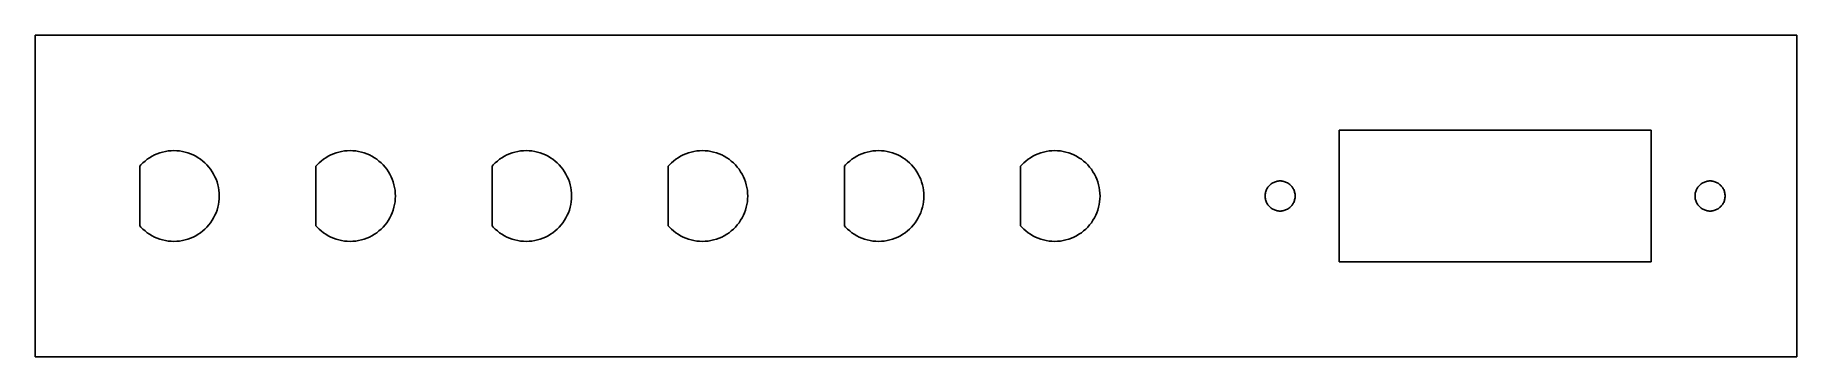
# Model space of a CAD drawing. Header units: metres. Extents: x 0 to 190, y 0 to 35.
import ezdxf

# ---------------------------------------------------------------- set-up
doc = ezdxf.new("R2010")
doc.units = ezdxf.units.M

msp = doc.modelspace()

# ---------------------------------------------------------------- linework, layer by layer
for p, q in [((190.5, 34.7), (0, 34.7)), ((0, 34.7), (0, 0)), ((190.5, 0), (190.5, 34.7)), ((140.995, 10.25), (140.995, 24.45)), ((140.995, 24.45), (174.755, 24.45)), ((174.755, 24.45), (174.755, 10.25)), ((11.6457, 20.9219), (11.8766, 21.1255)), ((11.8766, 21.1255), (12.1199, 21.3142)), ((12.1199, 21.3142), (12.3745, 21.4872)), ((12.3745, 21.4872), (12.6394, 21.6439)), ((12.6394, 21.6439), (12.9137, 21.7836)), ((12.9137, 21.7836), (13.1962, 21.9059)), ((13.1962, 21.9059), (13.4858, 22.0102)), ((13.4858, 22.0102), (13.7814, 22.096)), ((13.7814, 22.096), (14.0818, 22.1632)), ((14.0818, 22.1632), (14.3859, 22.2113)), ((14.3859, 22.2113), (14.6923, 22.2403)), ((14.6923, 22.2403), (15, 22.25)), ((15, 22.25), (15.3077, 22.2403)), ((15.3077, 22.2403), (15.6141, 22.2113)), ((15.6141, 22.2113), (15.9182, 22.1632)), ((15.9182, 22.1632), (16.2186, 22.096)), ((16.2186, 22.096), (16.5142, 22.0102)), ((16.5142, 22.0102), (16.8038, 21.9059)), ((16.8038, 21.9059), (17.0863, 21.7836)), ((17.0863, 21.7836), (17.3606, 21.6439)), ((17.3606, 21.6439), (17.6255, 21.4872)), ((17.6255, 21.4872), (17.8801, 21.3142)), ((17.8801, 21.3142), (18.1234, 21.1255)), ((18.1234, 21.1255), (18.3543, 20.9219)), ((30.6957, 20.9219), (30.9266, 21.1255)), ((30.9266, 21.1255), (31.1698, 21.3142)), ((31.1698, 21.3142), (31.4244, 21.4872)), ((31.4244, 21.4872), (31.6894, 21.6439)), ((31.6894, 21.6439), (31.9637, 21.7836)), ((31.9637, 21.7836), (32.2462, 21.9059)), ((32.2462, 21.9059), (32.5358, 22.0102)), ((32.5358, 22.0102), (32.8314, 22.096)), ((32.8314, 22.096), (33.1318, 22.1632)), ((33.1318, 22.1632), (33.4359, 22.2113)), ((33.4359, 22.2113), (33.7423, 22.2403)), ((33.7423, 22.2403), (34.05, 22.25)), ((34.05, 22.25), (34.3577, 22.2403)), ((34.3577, 22.2403), (34.6641, 22.2113)), ((34.6641, 22.2113), (34.9682, 22.1632)), ((34.9682, 22.1632), (35.2686, 22.096)), ((35.2686, 22.096), (35.5642, 22.0102)), ((35.5642, 22.0102), (35.8538, 21.9059)), ((35.8538, 21.9059), (36.1363, 21.7836)), ((36.1363, 21.7836), (36.4106, 21.6439)), ((36.4106, 21.6439), (36.6755, 21.4872)), ((36.6755, 21.4872), (36.9301, 21.3142)), ((36.9301, 21.3142), (37.1734, 21.1255)), ((37.1734, 21.1255), (37.4043, 20.9219)), ((49.7457, 20.9219), (49.9766, 21.1255)), ((49.9766, 21.1255), (50.2198, 21.3142)), ((50.2198, 21.3142), (50.4744, 21.4872)), ((50.4744, 21.4872), (50.7394, 21.6439)), ((50.7394, 21.6439), (51.0137, 21.7836)), ((51.0137, 21.7836), (51.2962, 21.9059)), ((51.2962, 21.9059), (51.5858, 22.0102)), ((51.5858, 22.0102), (51.8814, 22.096)), ((51.8814, 22.096), (52.1818, 22.1632)), ((52.1818, 22.1632), (52.4859, 22.2113)), ((52.4859, 22.2113), (52.7923, 22.2403)), ((52.7923, 22.2403), (53.1, 22.25)), ((53.1, 22.25), (53.4077, 22.2403)), ((53.4077, 22.2403), (53.7141, 22.2113)), ((53.7141, 22.2113), (54.0182, 22.1632)), ((54.0182, 22.1632), (54.3186, 22.096)), ((54.3186, 22.096), (54.6142, 22.0102)), ((54.6142, 22.0102), (54.9038, 21.9059)), ((54.9038, 21.9059), (55.1863, 21.7836)), ((55.1863, 21.7836), (55.4606, 21.6439)), ((55.4606, 21.6439), (55.7255, 21.4872)), ((55.7255, 21.4872), (55.9801, 21.3142)), ((55.9801, 21.3142), (56.2234, 21.1255)), ((56.2234, 21.1255), (56.4543, 20.9219)), ((68.7957, 20.9219), (69.0266, 21.1255)), ((69.0266, 21.1255), (69.2699, 21.3142)), ((69.2699, 21.3142), (69.5244, 21.4872)), ((69.5244, 21.4872), (69.7894, 21.6439)), ((69.7894, 21.6439), (70.0637, 21.7836)), ((70.0637, 21.7836), (70.3462, 21.9059)), ((70.3462, 21.9059), (70.6358, 22.0102)), ((70.6358, 22.0102), (70.9314, 22.096)), ((70.9314, 22.096), (71.2318, 22.1632)), ((71.2318, 22.1632), (71.5359, 22.2113)), ((71.5359, 22.2113), (71.8423, 22.2403)), ((71.8423, 22.2403), (72.15, 22.25)), ((72.15, 22.25), (72.4577, 22.2403)), ((72.4577, 22.2403), (72.7641, 22.2113)), ((72.7641, 22.2113), (73.0682, 22.1632)), ((73.0682, 22.1632), (73.3686, 22.096)), ((73.3686, 22.096), (73.6642, 22.0102)), ((73.6642, 22.0102), (73.9538, 21.9059)), ((73.9538, 21.9059), (74.2363, 21.7836)), ((74.2363, 21.7836), (74.5106, 21.6439)), ((74.5106, 21.6439), (74.7755, 21.4872)), ((74.7755, 21.4872), (75.0301, 21.3142)), ((75.0301, 21.3142), (75.2734, 21.1255)), ((75.2734, 21.1255), (75.5043, 20.9219)), ((87.8457, 20.9219), (88.0766, 21.1255)), ((88.0766, 21.1255), (88.3199, 21.3142)), ((88.3199, 21.3142), (88.5744, 21.4872)), ((88.5744, 21.4872), (88.8394, 21.6439)), ((88.8394, 21.6439), (89.1137, 21.7836)), ((89.1137, 21.7836), (89.3962, 21.9059)), ((89.3962, 21.9059), (89.6858, 22.0102)), ((89.6858, 22.0102), (89.9814, 22.096)), ((89.9814, 22.096), (90.2818, 22.1632)), ((90.2818, 22.1632), (90.5859, 22.2113)), ((90.5859, 22.2113), (90.8923, 22.2403)), ((90.8923, 22.2403), (91.2, 22.25)), ((91.2, 22.25), (91.5077, 22.2403)), ((91.5077, 22.2403), (91.8141, 22.2113)), ((91.8141, 22.2113), (92.1182, 22.1632)), ((92.1182, 22.1632), (92.4186, 22.096)), ((92.4186, 22.096), (92.7142, 22.0102)), ((92.7142, 22.0102), (93.0038, 21.9059)), ((93.0038, 21.9059), (93.2863, 21.7836)), ((93.2863, 21.7836), (93.5606, 21.6439)), ((93.5606, 21.6439), (93.8255, 21.4872)), ((93.8255, 21.4872), (94.0801, 21.3142)), ((94.0801, 21.3142), (94.3234, 21.1255)), ((94.3234, 21.1255), (94.5543, 20.9219)), ((106.896, 20.9219), (107.127, 21.1255)), ((107.127, 21.1255), (107.37, 21.3142)), ((107.37, 21.3142), (107.624, 21.4872)), ((107.624, 21.4872), (107.889, 21.6439)), ((107.889, 21.6439), (108.164, 21.7836)), ((108.164, 21.7836), (108.446, 21.9059)), ((108.446, 21.9059), (108.736, 22.0102)), ((108.736, 22.0102), (109.031, 22.096)), ((109.031, 22.096), (109.332, 22.1632)), ((109.332, 22.1632), (109.636, 22.2113)), ((109.636, 22.2113), (109.942, 22.2403)), ((109.942, 22.2403), (110.25, 22.25)), ((110.25, 22.25), (110.558, 22.2403)), ((110.558, 22.2403), (110.864, 22.2113)), ((110.864, 22.2113), (111.168, 22.1632)), ((111.168, 22.1632), (111.469, 22.096)), ((111.469, 22.096), (111.764, 22.0102)), ((111.764, 22.0102), (112.054, 21.9059)), ((112.054, 21.9059), (112.336, 21.7836)), ((112.336, 21.7836), (112.611, 21.6439)), ((112.611, 21.6439), (112.876, 21.4872)), ((112.876, 21.4872), (113.13, 21.3142)), ((113.13, 21.3142), (113.373, 21.1255)), ((113.373, 21.1255), (113.604, 20.9219)), ((11.31, 20.5704), (11.4281, 20.7043)), ((11.31, 14.1296), (11.31, 20.5704)), ((11.4281, 20.7043), (11.6457, 20.9219)), ((18.3543, 20.9219), (18.5719, 20.7043)), ((18.5719, 20.7043), (18.7755, 20.4734)), ((18.7755, 20.4734), (18.9642, 20.2301)), ((18.9642, 20.2301), (19.1372, 19.9755)), ((19.1372, 19.9755), (19.2939, 19.7106)), ((19.2939, 19.7106), (19.4336, 19.4363)), ((19.4336, 19.4363), (19.5559, 19.1538)), ((19.5559, 19.1538), (19.6602, 18.8642)), ((30.36, 20.5704), (30.478, 20.7043)), ((30.36, 14.1296), (30.36, 20.5704)), ((30.478, 20.7043), (30.6957, 20.9219)), ((37.4043, 20.9219), (37.6219, 20.7043)), ((37.6219, 20.7043), (37.8255, 20.4734)), ((37.8255, 20.4734), (38.0142, 20.2301)), ((38.0142, 20.2301), (38.1872, 19.9755)), ((38.1872, 19.9755), (38.3439, 19.7106)), ((38.3439, 19.7106), (38.4836, 19.4363)), ((38.4836, 19.4363), (38.6059, 19.1538)), ((38.6059, 19.1538), (38.7102, 18.8642)), ((49.41, 20.5704), (49.528, 20.7043)), ((49.41, 14.1296), (49.41, 20.5704)), ((49.528, 20.7043), (49.7457, 20.9219)), ((56.4543, 20.9219), (56.6719, 20.7043)), ((56.6719, 20.7043), (56.8755, 20.4734)), ((56.8755, 20.4734), (57.0642, 20.2301)), ((57.0642, 20.2301), (57.2372, 19.9755)), ((57.2372, 19.9755), (57.3939, 19.7106)), ((57.3939, 19.7106), (57.5336, 19.4363)), ((57.5336, 19.4363), (57.6559, 19.1538)), ((57.6559, 19.1538), (57.7602, 18.8642)), ((68.46, 20.5704), (68.578, 20.7043)), ((68.46, 14.1296), (68.46, 20.5704)), ((68.578, 20.7043), (68.7957, 20.9219)), ((75.5043, 20.9219), (75.7219, 20.7043)), ((75.7219, 20.7043), (75.9255, 20.4734)), ((75.9255, 20.4734), (76.1142, 20.2301)), ((76.1142, 20.2301), (76.2872, 19.9755)), ((76.2872, 19.9755), (76.4439, 19.7106)), ((76.4439, 19.7106), (76.5836, 19.4363)), ((76.5836, 19.4363), (76.7059, 19.1538)), ((76.7059, 19.1538), (76.8102, 18.8642)), ((87.51, 20.5704), (87.6281, 20.7043)), ((87.51, 14.1296), (87.51, 20.5704)), ((87.6281, 20.7043), (87.8457, 20.9219)), ((94.5543, 20.9219), (94.7719, 20.7043)), ((94.7719, 20.7043), (94.9755, 20.4734)), ((94.9755, 20.4734), (95.1642, 20.2301)), ((95.1642, 20.2301), (95.3372, 19.9755)), ((95.3372, 19.9755), (95.4939, 19.7106)), ((95.4939, 19.7106), (95.6336, 19.4363)), ((95.6336, 19.4363), (95.7559, 19.1538)), ((95.7559, 19.1538), (95.8602, 18.8642)), ((106.56, 20.5704), (106.678, 20.7043)), ((106.56, 14.1296), (106.56, 20.5704)), ((106.678, 20.7043), (106.896, 20.9219)), ((113.604, 20.9219), (113.822, 20.7043)), ((113.822, 20.7043), (114.026, 20.4734)), ((114.026, 20.4734), (114.214, 20.2301)), ((114.214, 20.2301), (114.387, 19.9755)), ((114.387, 19.9755), (114.544, 19.7106)), ((114.544, 19.7106), (114.684, 19.4363)), ((114.684, 19.4363), (114.806, 19.1538)), ((114.806, 19.1538), (114.91, 18.8642)), ((19.6602, 18.8642), (19.746, 18.5686)), ((19.746, 18.5686), (19.8132, 18.2682)), ((19.8132, 18.2682), (19.8614, 17.9641)), ((19.8614, 17.9641), (19.8903, 17.6577)), ((19.8903, 17.6577), (19.9, 17.35)), ((19.9, 17.35), (19.8903, 17.0423)), ((38.7102, 18.8642), (38.796, 18.5686)), ((38.796, 18.5686), (38.8632, 18.2682)), ((38.8632, 18.2682), (38.9113, 17.9641)), ((38.9113, 17.9641), (38.9403, 17.6577)), ((38.9403, 17.6577), (38.95, 17.35)), ((38.95, 17.35), (38.9403, 17.0423)), ((57.7602, 18.8642), (57.846, 18.5686)), ((57.846, 18.5686), (57.9132, 18.2682)), ((57.9132, 18.2682), (57.9613, 17.9641)), ((57.9613, 17.9641), (57.9903, 17.6577)), ((57.9903, 17.6577), (58, 17.35)), ((58, 17.35), (57.9903, 17.0423)), ((76.8102, 18.8642), (76.896, 18.5686)), ((76.896, 18.5686), (76.9632, 18.2682)), ((76.9632, 18.2682), (77.0114, 17.9641)), ((77.0114, 17.9641), (77.0403, 17.6577)), ((77.0403, 17.6577), (77.05, 17.35)), ((77.05, 17.35), (77.0403, 17.0423)), ((95.8602, 18.8642), (95.946, 18.5686)), ((95.946, 18.5686), (96.0132, 18.2682)), ((96.0132, 18.2682), (96.0614, 17.9641)), ((96.0614, 17.9641), (96.0903, 17.6577)), ((96.0903, 17.6577), (96.1, 17.35)), ((96.1, 17.35), (96.0903, 17.0423)), ((114.91, 18.8642), (114.996, 18.5686)), ((114.996, 18.5686), (115.063, 18.2682)), ((115.063, 18.2682), (115.111, 17.9641)), ((115.111, 17.9641), (115.14, 17.6577)), ((115.14, 17.6577), (115.15, 17.35)), ((115.15, 17.35), (115.14, 17.0423)), ((133, 17.35), (133.003, 17.452)), ((133.003, 17.248), (133, 17.35)), ((133.003, 17.452), (133.013, 17.5536)), ((133.013, 17.1463), (133.003, 17.248)), ((133.013, 17.5536), (133.029, 17.6545)), ((133.029, 17.0455), (133.013, 17.1463)), ((133.029, 17.6545), (133.051, 17.7541)), ((133.051, 17.7541), (133.08, 17.8521)), ((133.08, 17.8521), (133.114, 17.9482)), ((133.114, 17.9482), (133.155, 18.0419)), ((133.155, 18.0419), (133.201, 18.1328)), ((133.201, 18.1328), (133.253, 18.2207)), ((133.253, 18.2207), (133.31, 18.3051)), ((133.31, 18.3051), (133.373, 18.3858)), ((133.373, 18.3858), (133.44, 18.4624)), ((133.44, 18.4624), (133.513, 18.5346)), ((133.513, 18.5346), (133.589, 18.6021)), ((133.589, 18.6021), (133.67, 18.6646)), ((133.67, 18.6646), (133.754, 18.722)), ((133.754, 18.722), (133.842, 18.774)), ((133.842, 18.774), (133.933, 18.8203)), ((133.933, 18.8203), (134.027, 18.8609)), ((134.027, 18.8609), (134.123, 18.8954)), ((134.123, 18.8954), (134.221, 18.9239)), ((134.221, 18.9239), (134.321, 18.9462)), ((134.321, 18.9462), (134.421, 18.9622)), ((134.421, 18.9622), (134.523, 18.9718)), ((134.523, 18.9718), (134.625, 18.975)), ((134.625, 18.975), (134.727, 18.9718)), ((134.727, 18.9718), (134.829, 18.9622)), ((134.829, 18.9622), (134.93, 18.9462)), ((134.93, 18.9462), (135.029, 18.9239)), ((135.029, 18.9239), (135.127, 18.8954)), ((135.127, 18.8954), (135.223, 18.8609)), ((135.223, 18.8609), (135.317, 18.8203)), ((135.317, 18.8203), (135.408, 18.774)), ((135.408, 18.774), (135.496, 18.722)), ((135.496, 18.722), (135.58, 18.6646)), ((135.58, 18.6646), (135.661, 18.6021)), ((135.661, 18.6021), (135.737, 18.5346)), ((135.737, 18.5346), (135.81, 18.4624)), ((135.81, 18.4624), (135.877, 18.3858)), ((135.877, 18.3858), (135.94, 18.3051)), ((135.94, 18.3051), (135.997, 18.2207)), ((135.997, 18.2207), (136.049, 18.1328)), ((136.049, 18.1328), (136.095, 18.0419)), ((136.095, 18.0419), (136.136, 17.9482)), ((136.136, 17.9482), (136.17, 17.8521)), ((136.17, 17.8521), (136.199, 17.7541)), ((136.199, 17.7541), (136.221, 17.6545)), ((136.221, 17.6545), (136.237, 17.5536)), ((136.237, 17.1463), (136.221, 17.0455)), ((136.237, 17.5536), (136.247, 17.452)), ((136.247, 17.248), (136.237, 17.1463)), ((136.247, 17.452), (136.25, 17.35)), ((136.25, 17.35), (136.247, 17.248)), ((179.5, 17.35), (179.503, 17.452)), ((179.503, 17.248), (179.5, 17.35)), ((179.503, 17.452), (179.513, 17.5536)), ((179.513, 17.1463), (179.503, 17.248)), ((179.513, 17.5536), (179.529, 17.6545)), ((179.529, 17.0455), (179.513, 17.1463)), ((179.529, 17.6545), (179.551, 17.7541)), ((179.551, 17.7541), (179.58, 17.8521)), ((179.58, 17.8521), (179.614, 17.9482)), ((179.614, 17.9482), (179.655, 18.0419)), ((179.655, 18.0419), (179.701, 18.1328)), ((179.701, 18.1328), (179.753, 18.2207)), ((179.753, 18.2207), (179.81, 18.3051)), ((179.81, 18.3051), (179.873, 18.3858)), ((179.873, 18.3858), (179.94, 18.4624)), ((179.94, 18.4624), (180.013, 18.5346)), ((180.013, 18.5346), (180.089, 18.6021)), ((180.089, 18.6021), (180.17, 18.6646)), ((180.17, 18.6646), (180.254, 18.722)), ((180.254, 18.722), (180.342, 18.774)), ((180.342, 18.774), (180.433, 18.8203)), ((180.433, 18.8203), (180.527, 18.8609)), ((180.527, 18.8609), (180.623, 18.8954)), ((180.623, 18.8954), (180.721, 18.9239)), ((180.721, 18.9239), (180.82, 18.9462)), ((180.82, 18.9462), (180.921, 18.9622)), ((180.921, 18.9622), (181.023, 18.9718)), ((181.023, 18.9718), (181.125, 18.975)), ((181.125, 18.975), (181.227, 18.9718)), ((181.227, 18.9718), (181.329, 18.9622)), ((181.329, 18.9622), (181.429, 18.9462)), ((181.429, 18.9462), (181.529, 18.9239)), ((181.529, 18.9239), (181.627, 18.8954)), ((181.627, 18.8954), (181.723, 18.8609)), ((181.723, 18.8609), (181.817, 18.8203)), ((181.817, 18.8203), (181.908, 18.774)), ((181.908, 18.774), (181.996, 18.722)), ((181.996, 18.722), (182.08, 18.6646)), ((182.08, 18.6646), (182.161, 18.6021)), ((182.161, 18.6021), (182.237, 18.5346)), ((182.237, 18.5346), (182.31, 18.4624)), ((182.31, 18.4624), (182.377, 18.3858)), ((182.377, 18.3858), (182.44, 18.3051)), ((182.44, 18.3051), (182.497, 18.2207)), ((182.497, 18.2207), (182.549, 18.1328)), ((182.549, 18.1328), (182.595, 18.0419)), ((182.595, 18.0419), (182.636, 17.9482)), ((182.636, 17.9482), (182.67, 17.8521)), ((182.67, 17.8521), (182.699, 17.7541)), ((182.699, 17.7541), (182.721, 17.6545)), ((182.721, 17.6545), (182.737, 17.5536)), ((182.737, 17.1463), (182.721, 17.0455)), ((182.737, 17.5536), (182.747, 17.452)), ((182.747, 17.248), (182.737, 17.1463)), ((182.747, 17.452), (182.75, 17.35)), ((182.75, 17.35), (182.747, 17.248)), ((19.4336, 15.2637), (19.2939, 14.9894)), ((19.5559, 15.5462), (19.4336, 15.2637)), ((19.6602, 15.8358), (19.5559, 15.5462)), ((19.746, 16.1314), (19.6602, 15.8358)), ((19.8132, 16.4318), (19.746, 16.1314)), ((19.8614, 16.7359), (19.8132, 16.4318)), ((19.8903, 17.0423), (19.8614, 16.7359)), ((38.4836, 15.2637), (38.3439, 14.9894)), ((38.6059, 15.5462), (38.4836, 15.2637)), ((38.7102, 15.8358), (38.6059, 15.5462)), ((38.796, 16.1314), (38.7102, 15.8358)), ((38.8632, 16.4318), (38.796, 16.1314)), ((38.9113, 16.7359), (38.8632, 16.4318)), ((38.9403, 17.0423), (38.9113, 16.7359)), ((57.5336, 15.2637), (57.3939, 14.9894)), ((57.6559, 15.5462), (57.5336, 15.2637)), ((57.7602, 15.8358), (57.6559, 15.5462)), ((57.846, 16.1314), (57.7602, 15.8358)), ((57.9132, 16.4318), (57.846, 16.1314)), ((57.9613, 16.7359), (57.9132, 16.4318)), ((57.9903, 17.0423), (57.9613, 16.7359)), ((76.5836, 15.2637), (76.4439, 14.9894)), ((76.7059, 15.5462), (76.5836, 15.2637)), ((76.8102, 15.8358), (76.7059, 15.5462)), ((76.896, 16.1314), (76.8102, 15.8358)), ((76.9632, 16.4318), (76.896, 16.1314)), ((77.0114, 16.7359), (76.9632, 16.4318)), ((77.0403, 17.0423), (77.0114, 16.7359)), ((95.6336, 15.2637), (95.4939, 14.9894)), ((95.7559, 15.5462), (95.6336, 15.2637)), ((95.8602, 15.8358), (95.7559, 15.5462)), ((95.946, 16.1314), (95.8602, 15.8358)), ((96.0132, 16.4318), (95.946, 16.1314)), ((96.0614, 16.7359), (96.0132, 16.4318)), ((96.0903, 17.0423), (96.0614, 16.7359)), ((114.684, 15.2637), (114.544, 14.9894)), ((114.806, 15.5462), (114.684, 15.2637)), ((114.91, 15.8358), (114.806, 15.5462)), ((114.996, 16.1314), (114.91, 15.8358)), ((115.063, 16.4318), (114.996, 16.1314)), ((115.111, 16.7359), (115.063, 16.4318)), ((115.14, 17.0423), (115.111, 16.7359)), ((133.051, 16.9459), (133.029, 17.0455)), ((133.08, 16.8478), (133.051, 16.9459)), ((133.114, 16.7518), (133.08, 16.8478)), ((133.155, 16.6581), (133.114, 16.7518)), ((133.201, 16.5672), (133.155, 16.6581)), ((133.253, 16.4793), (133.201, 16.5672)), ((133.31, 16.3949), (133.253, 16.4793)), ((133.373, 16.3142), (133.31, 16.3949)), ((133.44, 16.2376), (133.373, 16.3142)), ((133.513, 16.1654), (133.44, 16.2376)), ((133.589, 16.0979), (133.513, 16.1654)), ((133.67, 16.0353), (133.589, 16.0979)), ((133.754, 15.978), (133.67, 16.0353)), ((133.842, 15.926), (133.754, 15.978)), ((133.933, 15.8797), (133.842, 15.926)), ((134.027, 15.8391), (133.933, 15.8797)), ((134.123, 15.8045), (134.027, 15.8391)), ((134.221, 15.776), (134.123, 15.8045)), ((134.321, 15.7538), (134.221, 15.776)), ((134.421, 15.7378), (134.321, 15.7538)), ((134.523, 15.7282), (134.421, 15.7378)), ((134.625, 15.725), (134.523, 15.7282)), ((134.727, 15.7282), (134.625, 15.725)), ((134.829, 15.7378), (134.727, 15.7282)), ((134.93, 15.7538), (134.829, 15.7378)), ((135.029, 15.776), (134.93, 15.7538)), ((135.127, 15.8045), (135.029, 15.776)), ((135.223, 15.8391), (135.127, 15.8045)), ((135.317, 15.8797), (135.223, 15.8391)), ((135.408, 15.926), (135.317, 15.8797)), ((135.496, 15.978), (135.408, 15.926)), ((135.58, 16.0353), (135.496, 15.978)), ((135.661, 16.0979), (135.58, 16.0353)), ((135.737, 16.1654), (135.661, 16.0979)), ((135.81, 16.2376), (135.737, 16.1654)), ((135.877, 16.3142), (135.81, 16.2376)), ((135.94, 16.3949), (135.877, 16.3142)), ((135.997, 16.4793), (135.94, 16.3949)), ((136.049, 16.5672), (135.997, 16.4793)), ((136.095, 16.6581), (136.049, 16.5672)), ((136.136, 16.7518), (136.095, 16.6581)), ((136.17, 16.8478), (136.136, 16.7518)), ((136.199, 16.9459), (136.17, 16.8478)), ((136.221, 17.0455), (136.199, 16.9459)), ((179.551, 16.9459), (179.529, 17.0455)), ((179.58, 16.8478), (179.551, 16.9459)), ((179.614, 16.7518), (179.58, 16.8478)), ((179.655, 16.6581), (179.614, 16.7518)), ((179.701, 16.5672), (179.655, 16.6581)), ((179.753, 16.4793), (179.701, 16.5672)), ((179.81, 16.3949), (179.753, 16.4793)), ((179.873, 16.3142), (179.81, 16.3949)), ((179.94, 16.2376), (179.873, 16.3142)), ((180.013, 16.1654), (179.94, 16.2376)), ((180.089, 16.0979), (180.013, 16.1654)), ((180.17, 16.0353), (180.089, 16.0979)), ((180.254, 15.978), (180.17, 16.0353)), ((180.342, 15.926), (180.254, 15.978)), ((180.433, 15.8797), (180.342, 15.926)), ((180.527, 15.8391), (180.433, 15.8797)), ((180.623, 15.8045), (180.527, 15.8391)), ((180.721, 15.776), (180.623, 15.8045)), ((180.82, 15.7538), (180.721, 15.776)), ((180.921, 15.7378), (180.82, 15.7538)), ((181.023, 15.7282), (180.921, 15.7378)), ((181.125, 15.725), (181.023, 15.7282)), ((181.227, 15.7282), (181.125, 15.725)), ((181.329, 15.7378), (181.227, 15.7282)), ((181.429, 15.7538), (181.329, 15.7378)), ((181.529, 15.776), (181.429, 15.7538)), ((181.627, 15.8045), (181.529, 15.776)), ((181.723, 15.8391), (181.627, 15.8045)), ((181.817, 15.8797), (181.723, 15.8391)), ((181.908, 15.926), (181.817, 15.8797)), ((181.996, 15.978), (181.908, 15.926)), ((182.08, 16.0353), (181.996, 15.978)), ((182.161, 16.0979), (182.08, 16.0353)), ((182.237, 16.1654), (182.161, 16.0979)), ((182.31, 16.2376), (182.237, 16.1654)), ((182.377, 16.3142), (182.31, 16.2376)), ((182.44, 16.3949), (182.377, 16.3142)), ((182.497, 16.4793), (182.44, 16.3949)), ((182.549, 16.5672), (182.497, 16.4793)), ((182.595, 16.6581), (182.549, 16.5672)), ((182.636, 16.7518), (182.595, 16.6581)), ((182.67, 16.8478), (182.636, 16.7518)), ((182.699, 16.9459), (182.67, 16.8478)), ((182.721, 17.0455), (182.699, 16.9459)), ((11.4281, 13.9957), (11.31, 14.1296)), ((11.6457, 13.778), (11.4281, 13.9957)), ((11.8766, 13.5745), (11.6457, 13.778)), ((12.1199, 13.3858), (11.8766, 13.5745)), ((12.3745, 13.2128), (12.1199, 13.3858)), ((17.8801, 13.3858), (17.6255, 13.2128)), ((18.1234, 13.5745), (17.8801, 13.3858)), ((18.3543, 13.778), (18.1234, 13.5745)), ((18.5719, 13.9957), (18.3543, 13.778)), ((18.7755, 14.2266), (18.5719, 13.9957)), ((18.9642, 14.4698), (18.7755, 14.2266)), ((19.1372, 14.7244), (18.9642, 14.4698)), ((19.2939, 14.9894), (19.1372, 14.7244)), ((30.478, 13.9957), (30.36, 14.1296)), ((30.6957, 13.778), (30.478, 13.9957)), ((30.9266, 13.5745), (30.6957, 13.778)), ((31.1698, 13.3858), (30.9266, 13.5745)), ((31.4244, 13.2128), (31.1698, 13.3858)), ((36.9301, 13.3858), (36.6755, 13.2128)), ((37.1734, 13.5745), (36.9301, 13.3858)), ((37.4043, 13.778), (37.1734, 13.5745)), ((37.6219, 13.9957), (37.4043, 13.778)), ((37.8255, 14.2266), (37.6219, 13.9957)), ((38.0142, 14.4698), (37.8255, 14.2266)), ((38.1872, 14.7244), (38.0142, 14.4698)), ((38.3439, 14.9894), (38.1872, 14.7244)), ((49.528, 13.9957), (49.41, 14.1296)), ((49.7457, 13.778), (49.528, 13.9957)), ((49.9766, 13.5745), (49.7457, 13.778)), ((50.2198, 13.3858), (49.9766, 13.5745)), ((50.4744, 13.2128), (50.2198, 13.3858)), ((55.9801, 13.3858), (55.7255, 13.2128)), ((56.2234, 13.5745), (55.9801, 13.3858)), ((56.4543, 13.778), (56.2234, 13.5745)), ((56.6719, 13.9957), (56.4543, 13.778)), ((56.8755, 14.2266), (56.6719, 13.9957)), ((57.0642, 14.4698), (56.8755, 14.2266)), ((57.2372, 14.7244), (57.0642, 14.4698)), ((57.3939, 14.9894), (57.2372, 14.7244)), ((68.578, 13.9957), (68.46, 14.1296)), ((68.7957, 13.778), (68.578, 13.9957)), ((69.0266, 13.5745), (68.7957, 13.778)), ((69.2699, 13.3858), (69.0266, 13.5745)), ((69.5244, 13.2128), (69.2699, 13.3858)), ((75.0301, 13.3858), (74.7755, 13.2128)), ((75.2734, 13.5745), (75.0301, 13.3858)), ((75.5043, 13.778), (75.2734, 13.5745)), ((75.7219, 13.9957), (75.5043, 13.778)), ((75.9255, 14.2266), (75.7219, 13.9957)), ((76.1142, 14.4698), (75.9255, 14.2266)), ((76.2872, 14.7244), (76.1142, 14.4698)), ((76.4439, 14.9894), (76.2872, 14.7244)), ((87.6281, 13.9957), (87.51, 14.1296)), ((87.8457, 13.778), (87.6281, 13.9957)), ((88.0766, 13.5745), (87.8457, 13.778)), ((88.3199, 13.3858), (88.0766, 13.5745)), ((88.5744, 13.2128), (88.3199, 13.3858)), ((94.0801, 13.3858), (93.8255, 13.2128)), ((94.3234, 13.5745), (94.0801, 13.3858)), ((94.5543, 13.778), (94.3234, 13.5745)), ((94.7719, 13.9957), (94.5543, 13.778)), ((94.9755, 14.2266), (94.7719, 13.9957)), ((95.1642, 14.4698), (94.9755, 14.2266)), ((95.3372, 14.7244), (95.1642, 14.4698)), ((95.4939, 14.9894), (95.3372, 14.7244)), ((106.678, 13.9957), (106.56, 14.1296)), ((106.896, 13.778), (106.678, 13.9957)), ((107.127, 13.5745), (106.896, 13.778)), ((107.37, 13.3858), (107.127, 13.5745)), ((107.624, 13.2128), (107.37, 13.3858)), ((113.13, 13.3858), (112.876, 13.2128)), ((113.373, 13.5745), (113.13, 13.3858)), ((113.604, 13.778), (113.373, 13.5745)), ((113.822, 13.9957), (113.604, 13.778)), ((114.026, 14.2266), (113.822, 13.9957)), ((114.214, 14.4698), (114.026, 14.2266)), ((114.387, 14.7244), (114.214, 14.4698)), ((114.544, 14.9894), (114.387, 14.7244)), ((12.6394, 13.0561), (12.3745, 13.2128)), ((12.9137, 12.9164), (12.6394, 13.0561)), ((13.1962, 12.7941), (12.9137, 12.9164)), ((13.4858, 12.6898), (13.1962, 12.7941)), ((13.7814, 12.6039), (13.4858, 12.6898)), ((14.0818, 12.5368), (13.7814, 12.6039)), ((14.3859, 12.4886), (14.0818, 12.5368)), ((14.6923, 12.4597), (14.3859, 12.4886)), ((15, 12.45), (14.6923, 12.4597)), ((15.3076, 12.4597), (15, 12.45)), ((15.6141, 12.4886), (15.3076, 12.4597)), ((15.9182, 12.5368), (15.6141, 12.4886)), ((16.2186, 12.6039), (15.9182, 12.5368)), ((16.5142, 12.6898), (16.2186, 12.6039)), ((16.8038, 12.7941), (16.5142, 12.6898)), ((17.0863, 12.9164), (16.8038, 12.7941)), ((17.3606, 13.0561), (17.0863, 12.9164)), ((17.6255, 13.2128), (17.3606, 13.0561)), ((31.6894, 13.0561), (31.4244, 13.2128)), ((31.9637, 12.9164), (31.6894, 13.0561)), ((32.2462, 12.7941), (31.9637, 12.9164)), ((32.5358, 12.6898), (32.2462, 12.7941)), ((32.8314, 12.6039), (32.5358, 12.6898)), ((33.1318, 12.5368), (32.8314, 12.6039)), ((33.4359, 12.4886), (33.1318, 12.5368)), ((33.7423, 12.4597), (33.4359, 12.4886)), ((34.05, 12.45), (33.7423, 12.4597)), ((34.3577, 12.4597), (34.05, 12.45)), ((34.6641, 12.4886), (34.3577, 12.4597)), ((34.9682, 12.5368), (34.6641, 12.4886)), ((35.2686, 12.6039), (34.9682, 12.5368)), ((35.5642, 12.6898), (35.2686, 12.6039)), ((35.8538, 12.7941), (35.5642, 12.6898)), ((36.1363, 12.9164), (35.8538, 12.7941)), ((36.4106, 13.0561), (36.1363, 12.9164)), ((36.6755, 13.2128), (36.4106, 13.0561)), ((50.7394, 13.0561), (50.4744, 13.2128)), ((51.0137, 12.9164), (50.7394, 13.0561)), ((51.2962, 12.7941), (51.0137, 12.9164)), ((51.5858, 12.6898), (51.2962, 12.7941)), ((51.8814, 12.6039), (51.5858, 12.6898)), ((52.1818, 12.5368), (51.8814, 12.6039)), ((52.4859, 12.4886), (52.1818, 12.5368)), ((52.7923, 12.4597), (52.4859, 12.4886)), ((53.1, 12.45), (52.7923, 12.4597)), ((53.4077, 12.4597), (53.1, 12.45)), ((53.7141, 12.4886), (53.4077, 12.4597)), ((54.0182, 12.5368), (53.7141, 12.4886)), ((54.3186, 12.6039), (54.0182, 12.5368)), ((54.6142, 12.6898), (54.3186, 12.6039)), ((54.9038, 12.7941), (54.6142, 12.6898)), ((55.1863, 12.9164), (54.9038, 12.7941)), ((55.4606, 13.0561), (55.1863, 12.9164)), ((55.7255, 13.2128), (55.4606, 13.0561)), ((69.7894, 13.0561), (69.5244, 13.2128)), ((70.0637, 12.9164), (69.7894, 13.0561)), ((70.3462, 12.7941), (70.0637, 12.9164)), ((70.6358, 12.6898), (70.3462, 12.7941)), ((70.9314, 12.6039), (70.6358, 12.6898)), ((71.2318, 12.5368), (70.9314, 12.6039)), ((71.5359, 12.4886), (71.2318, 12.5368)), ((71.8423, 12.4597), (71.5359, 12.4886)), ((72.15, 12.45), (71.8423, 12.4597)), ((72.4577, 12.4597), (72.15, 12.45)), ((72.7641, 12.4886), (72.4577, 12.4597)), ((73.0682, 12.5368), (72.7641, 12.4886)), ((73.3686, 12.6039), (73.0682, 12.5368)), ((73.6642, 12.6898), (73.3686, 12.6039)), ((73.9538, 12.7941), (73.6642, 12.6898)), ((74.2363, 12.9164), (73.9538, 12.7941)), ((74.5106, 13.0561), (74.2363, 12.9164)), ((74.7755, 13.2128), (74.5106, 13.0561)), ((88.8394, 13.0561), (88.5744, 13.2128)), ((89.1137, 12.9164), (88.8394, 13.0561)), ((89.3962, 12.7941), (89.1137, 12.9164)), ((89.6858, 12.6898), (89.3962, 12.7941)), ((89.9814, 12.6039), (89.6858, 12.6898)), ((90.2818, 12.5368), (89.9814, 12.6039)), ((90.5859, 12.4886), (90.2818, 12.5368)), ((90.8923, 12.4597), (90.5859, 12.4886)), ((91.2, 12.45), (90.8923, 12.4597)), ((91.5077, 12.4597), (91.2, 12.45)), ((91.8141, 12.4886), (91.5077, 12.4597)), ((92.1182, 12.5368), (91.8141, 12.4886)), ((92.4186, 12.6039), (92.1182, 12.5368)), ((92.7142, 12.6898), (92.4186, 12.6039)), ((93.0038, 12.7941), (92.7142, 12.6898)), ((93.2863, 12.9164), (93.0038, 12.7941)), ((93.5606, 13.0561), (93.2863, 12.9164)), ((93.8255, 13.2128), (93.5606, 13.0561)), ((107.889, 13.0561), (107.624, 13.2128)), ((108.164, 12.9164), (107.889, 13.0561)), ((108.446, 12.7941), (108.164, 12.9164)), ((108.736, 12.6898), (108.446, 12.7941)), ((109.031, 12.6039), (108.736, 12.6898)), ((109.332, 12.5368), (109.031, 12.6039)), ((109.636, 12.4886), (109.332, 12.5368)), ((109.942, 12.4597), (109.636, 12.4886)), ((110.25, 12.45), (109.942, 12.4597)), ((110.558, 12.4597), (110.25, 12.45)), ((110.864, 12.4886), (110.558, 12.4597)), ((111.168, 12.5368), (110.864, 12.4886)), ((111.469, 12.6039), (111.168, 12.5368)), ((111.764, 12.6898), (111.469, 12.6039)), ((112.054, 12.7941), (111.764, 12.6898)), ((112.336, 12.9164), (112.054, 12.7941)), ((112.611, 13.0561), (112.336, 12.9164)), ((112.876, 13.2128), (112.611, 13.0561)), ((174.755, 10.25), (140.995, 10.25)), ((0, 0), (190.5, 0))]:
    msp.add_line(p, q)

doc.saveas('drawing.dxf')
